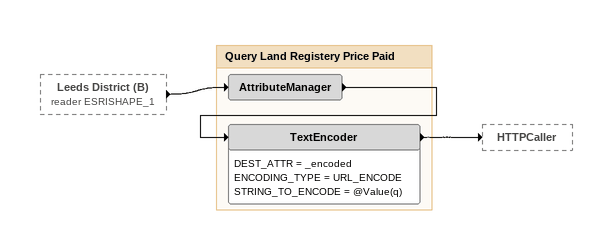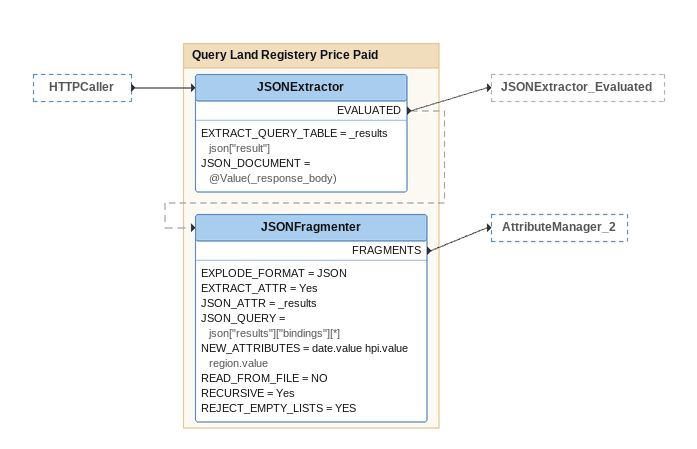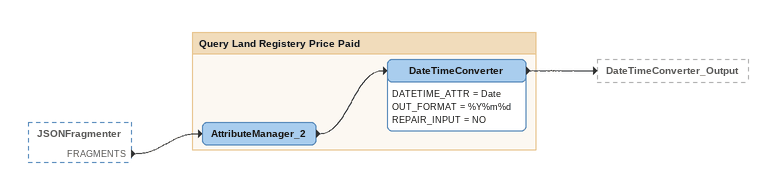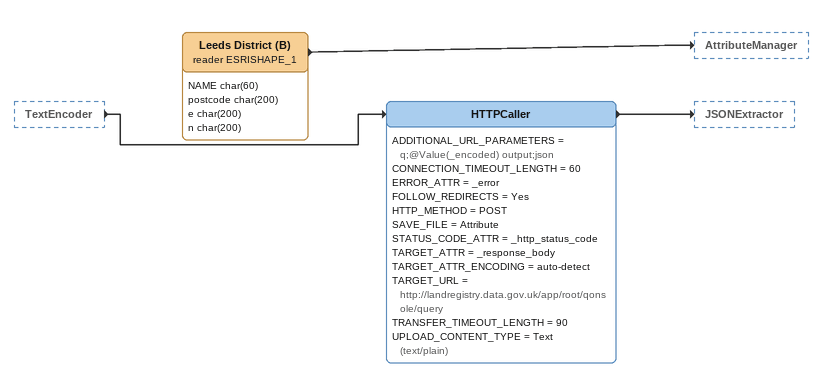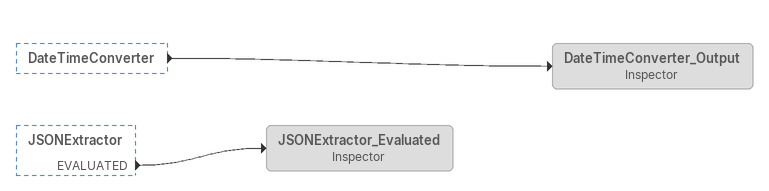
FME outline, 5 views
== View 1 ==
Leeds District (B) (reader ESRISHAPE_1) [outside]
    -> AttributeManager

Bookmark: Query Land Registery Price Paid
AttributeManager
    -> TextEncoder
TextEncoder
    DEST_ATTR = _encoded
    ENCODING_TYPE = URL_ENCODE
    STRING_TO_ENCODE = @Value(q)
    -> HTTPCaller

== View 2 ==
HTTPCaller [outside]
    -> JSONExtractor

Bookmark: Query Land Registery Price Paid
JSONExtractor
    EXTRACT_QUERY_TABLE = _results json["result"]
    JSON_DOCUMENT = @Value(_response_body)
    EVALUATED -> JSONFragmenter [off]
    EVALUATED -> JSONExtractor_Evaluated
JSONFragmenter
    EXPLODE_FORMAT = JSON
    EXTRACT_ATTR = Yes
    JSON_ATTR = _results
    JSON_QUERY = json["results"]["bindings"][*]
    NEW_ATTRIBUTES = date.value hpi.value region.value
    READ_FROM_FILE = NO
    RECURSIVE = Yes
    REJECT_EMPTY_LISTS = YES
    FRAGMENTS -> AttributeManager_2

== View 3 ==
JSONFragmenter [outside]
    FRAGMENTS -> AttributeManager_2

Bookmark: Query Land Registery Price Paid
AttributeManager_2
    -> DateTimeConverter
DateTimeConverter
    DATETIME_ATTR = Date
    OUT_FORMAT = %Y%m%d
    REPAIR_INPUT = NO
    -> DateTimeConverter_Output

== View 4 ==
TextEncoder [outside]
    -> HTTPCaller
Leeds District (B) (reader ESRISHAPE_1)
    attributes: NAME char(60), postcode char(200), e char(200), n char(200)
    -> AttributeManager
HTTPCaller
    ADDITIONAL_URL_PARAMETERS = q;@Value(_encoded) output;json
    CONNECTION_TIMEOUT_LENGTH = 60
    ERROR_ATTR = _error
    FOLLOW_REDIRECTS = Yes
    HTTP_METHOD = POST
    SAVE_FILE = Attribute
    STATUS_CODE_ATTR = _http_status_code
    TARGET_ATTR = _response_body
    TARGET_ATTR_ENCODING = auto-detect
    TARGET_URL = http://landregistry.data.gov.uk/app/root/qonsole/query
    TRANSFER_TIMEOUT_LENGTH = 90
    UPLOAD_CONTENT_TYPE = Text (text/plain)
    -> JSONExtractor

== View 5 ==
DateTimeConverter [outside]
    -> DateTimeConverter_Output
JSONExtractor [outside]
    EVALUATED -> JSONExtractor_Evaluated
DateTimeConverter_Output: Inspector [off]
JSONExtractor_Evaluated: Inspector [off]
